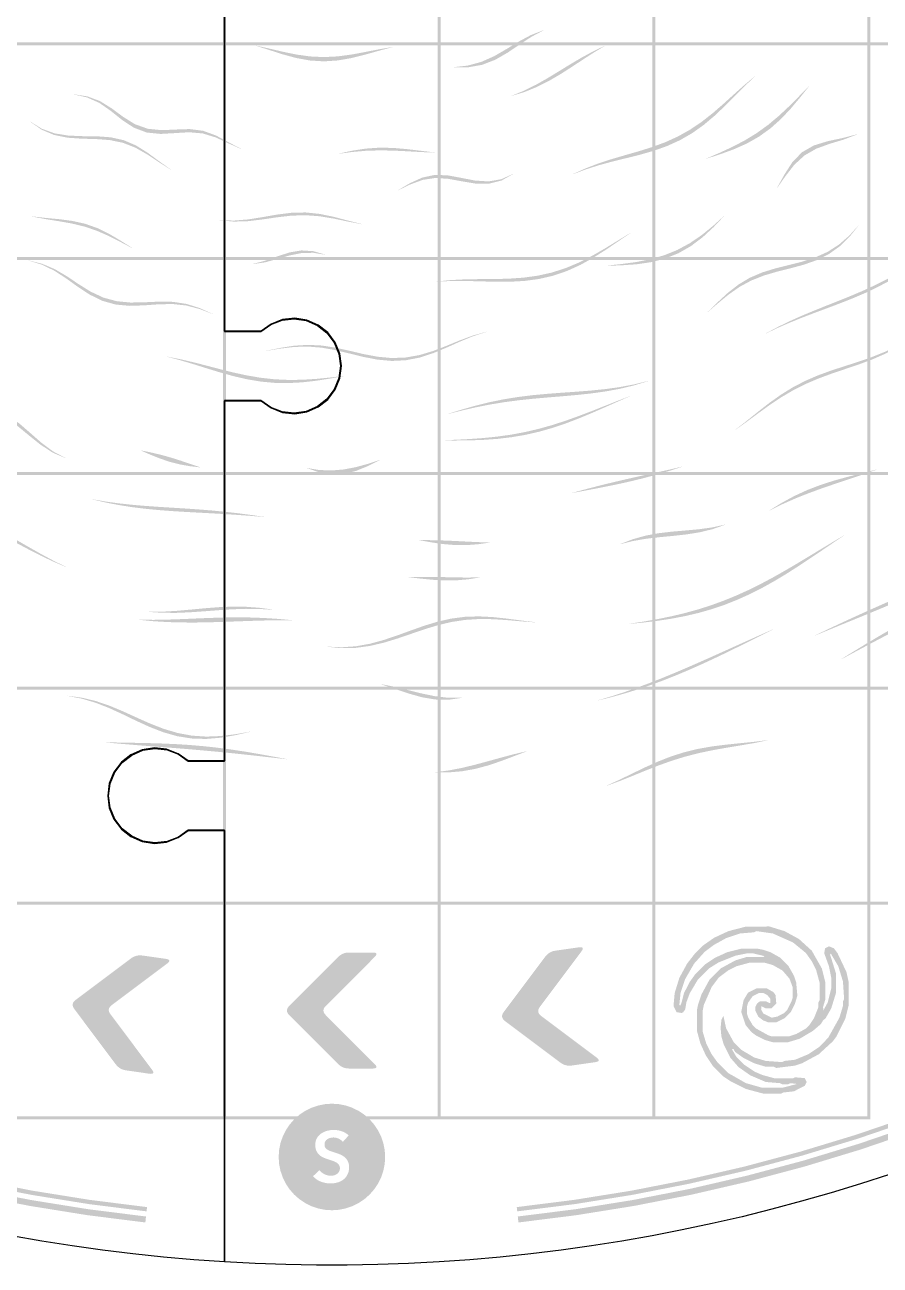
# Model space of a CAD drawing. Header units: millimetres. Extents: x 0 to 382, y 0 to 382.
# Drawn here: x 157.7 to 250.8, y 0 to 134.8 of the extents above; entities that cross this region are included whole.
import ezdxf

# ---------------------------------------------------------------- set-up
doc = ezdxf.new("R2010")
doc.units = ezdxf.units.MM
doc.layers.add('CUT', color=1, linetype='Continuous')
doc.layers.add('RASTER', color=7, linetype='Continuous')

msp = doc.modelspace()

# ---------------------------------------------------------------- hatches: boundary and pattern name
at = {"layer": 'RASTER'}
for points in [[(170.85, 4.649), (164.549, 5.443), (158.28, 6.449), (152.048, 7.667), (145.861, 9.095), (139.725, 10.732), (133.649, 12.575), (127.638, 14.623), (121.7, 16.873), (115.842, 19.323), (110.07, 21.97), (104.391, 24.811), (98.811, 27.842), (93.337, 31.06), (87.976, 34.462), (82.732, 38.043), (77.613, 41.8), (72.623, 45.728), (67.77, 49.822), (63.058, 54.079), (58.492, 58.492), (54.079, 63.058), (49.822, 67.77), (45.728, 72.623), (41.8, 77.613), (38.043, 82.732), (34.462, 87.976), (31.06, 93.337), (27.842, 98.811), (24.811, 104.391), (21.97, 110.07), (19.323, 115.842), (16.873, 121.7), (14.623, 127.638), (12.575, 133.649), (10.732, 139.725), (9.095, 145.861), (7.667, 152.048), (6.449, 158.28), (5.443, 164.55), (4.649, 170.85), (5.299, 170.92), (6.09, 164.642), (7.093, 158.394), (8.306, 152.184), (9.729, 146.018), (11.36, 139.904), (13.197, 133.849), (15.238, 127.86), (17.481, 121.942), (19.922, 116.105), (22.56, 110.353), (25.39, 104.693), (28.411, 99.133), (31.618, 93.678), (35.008, 88.335), (38.577, 83.11), (42.32, 78.008), (46.235, 73.036), (50.315, 68.2), (54.556, 63.504), (58.954, 58.954), (63.504, 54.556), (68.2, 50.315), (73.036, 46.235), (78.008, 42.321), (83.11, 38.577), (88.335, 35.008), (93.678, 31.618), (99.133, 28.411), (104.693, 25.39), (110.353, 22.56), (116.104, 19.922), (121.942, 17.481), (127.859, 15.238), (133.849, 13.197), (139.904, 11.36), (146.018, 9.73), (152.184, 8.306), (158.394, 7.093), (164.642, 6.09), (170.92, 5.299)], [(170.981, 5.857), (164.722, 6.645), (158.492, 7.645), (152.301, 8.855), (146.154, 10.273), (140.058, 11.899), (134.021, 13.731), (128.049, 15.766), (122.15, 18.001), (116.329, 20.435), (110.595, 23.065), (104.952, 25.887), (99.409, 28.899), (93.97, 32.096), (88.643, 35.476), (83.434, 39.034), (78.347, 42.767), (73.39, 46.669), (68.568, 50.737), (63.887, 54.966), (59.351, 59.351), (54.966, 63.887), (50.737, 68.568), (46.669, 73.39), (42.767, 78.347), (39.034, 83.434), (35.476, 88.643), (32.096, 93.971), (28.899, 99.409), (25.887, 104.953), (23.065, 110.595), (20.435, 116.33), (18.001, 122.15), (15.766, 128.049), (13.731, 134.021), (11.899, 140.058), (10.273, 146.154), (8.854, 152.301), (7.644, 158.493), (6.645, 164.722), (5.856, 170.981), (6.321, 171.031), (7.107, 164.788), (8.104, 158.574), (9.311, 152.398), (10.726, 146.266), (12.348, 140.186), (14.175, 134.164), (16.205, 128.207), (18.435, 122.323), (20.863, 116.517), (23.486, 110.797), (26.301, 105.169), (29.305, 99.639), (32.495, 94.214), (35.866, 88.9), (39.415, 83.704), (43.138, 78.63), (47.031, 73.685), (51.089, 68.875), (55.307, 64.205), (59.681, 59.681), (64.205, 55.307), (68.875, 51.089), (73.685, 47.031), (78.63, 43.138), (83.703, 39.415), (88.9, 35.866), (94.214, 32.495), (99.639, 29.305), (105.168, 26.301), (110.797, 23.486), (116.517, 20.863), (122.323, 18.435), (128.207, 16.205), (134.164, 14.175), (140.186, 12.349), (146.266, 10.727), (152.398, 9.311), (158.574, 8.104), (164.788, 7.107), (171.031, 6.321)], [(376.415, 170.981), (375.627, 164.722), (374.627, 158.493), (373.417, 152.301), (371.999, 146.154), (370.373, 140.058), (368.541, 134.021), (366.506, 128.049), (364.271, 122.15), (361.837, 116.33), (359.207, 110.595), (356.385, 104.953), (353.373, 99.409), (350.176, 93.971), (346.796, 88.643), (343.238, 83.434), (339.505, 78.347), (335.603, 73.39), (331.535, 68.568), (327.306, 63.887), (322.921, 59.351), (318.385, 54.966), (313.704, 50.737), (308.882, 46.669), (303.925, 42.767), (298.838, 39.034), (293.629, 35.476), (288.301, 32.096), (282.863, 28.899), (277.319, 25.887), (271.677, 23.065), (265.942, 20.435), (260.122, 18.001), (254.223, 15.766), (248.251, 13.731), (242.214, 11.899), (236.118, 10.273), (229.971, 8.855), (223.779, 7.645), (217.55, 6.645), (211.291, 5.857), (211.241, 6.321), (217.484, 7.107), (223.698, 8.104), (229.874, 9.311), (236.006, 10.727), (242.086, 12.349), (248.108, 14.175), (254.065, 16.205), (259.949, 18.435), (265.755, 20.863), (271.475, 23.486), (277.103, 26.301), (282.633, 29.305), (288.058, 32.495), (293.372, 35.866), (298.568, 39.415), (303.642, 43.138), (308.587, 47.031), (313.397, 51.089), (318.067, 55.307), (322.591, 59.681), (326.965, 64.205), (331.183, 68.875), (335.241, 73.685), (339.134, 78.63), (342.857, 83.704), (346.406, 88.9), (349.777, 94.214), (352.967, 99.639), (355.971, 105.169), (358.786, 110.797), (361.409, 116.517), (363.837, 122.323), (366.067, 128.207), (368.097, 134.164), (369.923, 140.186), (371.545, 146.266), (372.961, 152.398), (374.168, 158.574), (375.165, 164.788), (375.951, 171.031)], [(377.623, 170.85), (376.829, 164.55), (375.823, 158.28), (374.605, 152.048), (373.177, 145.861), (371.54, 139.725), (369.697, 133.649), (367.649, 127.638), (365.399, 121.7), (362.949, 115.842), (360.302, 110.07), (357.461, 104.391), (354.43, 98.811), (351.212, 93.337), (347.81, 87.976), (344.229, 82.732), (340.472, 77.613), (336.544, 72.623), (332.45, 67.77), (328.193, 63.058), (323.78, 58.492), (319.214, 54.079), (314.502, 49.822), (309.649, 45.728), (304.659, 41.8), (299.54, 38.043), (294.296, 34.462), (288.935, 31.06), (283.461, 27.842), (277.881, 24.811), (272.202, 21.97), (266.43, 19.323), (260.572, 16.873), (254.634, 14.623), (248.623, 12.575), (242.547, 10.732), (236.411, 9.095), (230.224, 7.667), (223.992, 6.449), (217.722, 5.443), (211.422, 4.649), (211.352, 5.299), (217.63, 6.09), (223.878, 7.093), (230.088, 8.306), (236.254, 9.73), (242.368, 11.36), (248.423, 13.197), (254.412, 15.238), (260.33, 17.481), (266.167, 19.922), (271.919, 22.56), (277.579, 25.39), (283.139, 28.411), (288.594, 31.618), (293.937, 35.008), (299.162, 38.577), (304.264, 42.321), (309.236, 46.235), (314.072, 50.315), (318.768, 54.556), (323.318, 58.954), (327.716, 63.504), (331.957, 68.2), (336.037, 73.036), (339.951, 78.008), (343.695, 83.11), (347.264, 88.335), (350.654, 93.678), (353.861, 99.133), (356.882, 104.693), (359.712, 110.353), (362.35, 116.105), (364.791, 121.942), (367.034, 127.86), (369.075, 133.849), (370.912, 139.904), (372.542, 146.018), (373.966, 152.184), (375.179, 158.394), (376.182, 164.642), (376.973, 170.92)], [(179.298, 155.948), (179.624, 155.948), (179.624, 132.924), (179.298, 132.924)], [(202.648, 155.948), (202.974, 155.948), (202.974, 132.924), (202.648, 132.924)], [(225.998, 155.948), (226.324, 155.948), (226.324, 132.924), (225.998, 132.924)], [(249.348, 155.948), (249.674, 155.948), (249.674, 132.924), (249.348, 132.924)], [(214.182, 134.229), (212.849, 133.526), (211.555, 132.68), (210.255, 131.798), (208.901, 131.02), (207.469, 130.467), (205.959, 130.201), (204.396, 130.196), (204.392, 130.214), (205.913, 130.388), (207.383, 130.787), (208.786, 131.411), (210.13, 132.187), (211.446, 132.992), (212.781, 133.705), (214.175, 134.246)], [(155.948, 132.924), (179.624, 132.924), (179.624, 132.598), (155.948, 132.598)], [(179.298, 132.924), (202.974, 132.924), (202.974, 132.598), (179.298, 132.598)], [(179.298, 132.598), (179.624, 132.598), (179.624, 109.574), (179.298, 109.574)], [(197.692, 132.38), (196.235, 131.995), (194.767, 131.581), (193.281, 131.207), (191.778, 130.944), (190.265, 130.846), (188.753, 130.939), (187.255, 131.209), (185.777, 131.611), (184.32, 132.08), (182.878, 132.541), (182.881, 132.559), (184.338, 132.235), (185.802, 131.89), (187.279, 131.586), (188.771, 131.38), (190.272, 131.31), (191.773, 131.386), (193.267, 131.585), (194.75, 131.861), (196.221, 132.151), (197.69, 132.399)], [(202.648, 132.924), (226.324, 132.924), (226.324, 132.598), (202.648, 132.598)], [(202.648, 132.598), (202.974, 132.598), (202.974, 109.574), (202.648, 109.574)], [(220.808, 132.52), (219.592, 131.787), (218.39, 131.01), (217.185, 130.215), (215.962, 129.435), (214.709, 128.705), (213.415, 128.057), (212.078, 127.515), (210.7, 127.094), (210.695, 127.112), (212.031, 127.657), (213.328, 128.302), (214.59, 129.018), (215.828, 129.77), (217.053, 130.523), (218.282, 131.248), (219.527, 131.922), (220.8, 132.536)], [(225.998, 132.924), (249.674, 132.924), (249.674, 132.598), (225.998, 132.598)], [(225.998, 132.598), (226.324, 132.598), (226.324, 109.574), (225.998, 109.574)], [(249.348, 132.924), (273.024, 132.924), (273.024, 132.598), (249.348, 132.598)], [(249.348, 132.598), (249.674, 132.598), (249.674, 109.574), (249.348, 109.574)], [(237.16, 129.228), (236.056, 128.184), (234.972, 127.098), (233.881, 126.002), (232.756, 124.936), (231.575, 123.94), (230.323, 123.048), (228.996, 122.282), (227.598, 121.647), (226.146, 121.13), (224.658, 120.704), (223.158, 120.329), (221.665, 119.963), (220.196, 119.566), (218.758, 119.109), (217.349, 118.579), (217.343, 118.597), (218.718, 119.213), (220.121, 119.751), (221.555, 120.22), (223.014, 120.647), (224.484, 121.069), (225.948, 121.526), (227.384, 122.056), (228.774, 122.687), (230.103, 123.431), (231.367, 124.286), (232.57, 125.232), (233.727, 126.236), (234.859, 127.263), (235.992, 128.275), (237.148, 129.243)], [(243.026, 128.137), (242.053, 126.924), (241.05, 125.727), (239.985, 124.594), (238.835, 123.565), (237.587, 122.667), (236.246, 121.909), (234.829, 121.28), (233.362, 120.749), (231.877, 120.272), (231.867, 120.288), (233.274, 120.896), (234.667, 121.539), (236.025, 122.248), (237.33, 123.046), (238.57, 123.939), (239.746, 124.921), (240.865, 125.97), (241.946, 127.058), (243.014, 128.152)], [(181.28, 121.312), (179.875, 121.94), (178.491, 122.583), (177.079, 123.014), (175.603, 123.14), (174.064, 123.048), (172.505, 122.959), (170.996, 123.112), (169.594, 123.637), (168.306, 124.487), (167.083, 125.468), (165.839, 126.335), (164.498, 126.93), (163.039, 127.254), (163.046, 127.271), (164.542, 127.037), (165.915, 126.529), (167.183, 125.739), (168.421, 124.823), (169.715, 124.018), (171.117, 123.518), (172.617, 123.367), (174.161, 123.436), (175.682, 123.486), (177.137, 123.298), (178.529, 122.788), (179.894, 122.055), (181.282, 121.33)], [(173.639, 119.057), (172.334, 119.883), (171.056, 120.732), (169.762, 121.468), (168.414, 121.996), (166.986, 122.29), (165.483, 122.401), (163.933, 122.441), (162.388, 122.548), (160.909, 122.852), (159.544, 123.431), (158.317, 124.296), (158.325, 124.313), (159.588, 123.526), (160.982, 123.019), (162.484, 122.777), (164.041, 122.714), (165.594, 122.7), (167.092, 122.59), (168.505, 122.275), (169.835, 121.704), (171.106, 120.907), (172.361, 119.983), (173.643, 119.076)], [(248.297, 122.919), (246.817, 122.352), (245.278, 121.888), (243.815, 121.356), (242.523, 120.616), (241.425, 119.61), (240.468, 118.383), (239.547, 117.073), (239.536, 117.088), (240.352, 118.554), (241.219, 119.902), (242.263, 120.973), (243.549, 121.708), (245.058, 122.17), (246.687, 122.513), (248.285, 122.933)], [(202.31, 120.933), (200.793, 120.99), (199.285, 121.075), (197.789, 121.147), (196.306, 121.172), (194.831, 121.125), (193.361, 120.999), (191.888, 120.801), (191.888, 120.819), (193.357, 121.14), (194.819, 121.364), (196.284, 121.465), (197.761, 121.439), (199.258, 121.313), (200.774, 121.13), (202.307, 120.951)], [(210.851, 118.601), (209.574, 117.89), (208.198, 117.545), (206.743, 117.563), (205.257, 117.81), (203.787, 118.08), (202.365, 118.169), (200.994, 117.96), (199.655, 117.466), (198.318, 116.824), (198.316, 116.843), (199.638, 117.611), (200.96, 118.214), (202.313, 118.504), (203.722, 118.457), (205.185, 118.186), (206.673, 117.895), (208.14, 117.795), (209.539, 118.03), (210.846, 118.619)], [(169.446, 110.531), (168.152, 111.214), (166.861, 111.872), (165.552, 112.443), (164.206, 112.896), (162.817, 113.23), (161.39, 113.48), (159.944, 113.708), (158.506, 113.984), (158.513, 114.001), (159.993, 113.83), (161.471, 113.693), (162.916, 113.503), (164.308, 113.192), (165.642, 112.72), (166.928, 112.089), (168.188, 111.341), (169.45, 110.549)], [(194.411, 113.141), (192.856, 113.439), (191.313, 113.761), (189.782, 114.012), (188.255, 114.124), (186.721, 114.076), (185.171, 113.898), (183.604, 113.666), (182.027, 113.477), (180.455, 113.429), (178.905, 113.59), (178.908, 113.609), (180.47, 113.538), (182.05, 113.669), (183.629, 113.923), (185.194, 114.198), (186.739, 114.391), (188.266, 114.424), (189.787, 114.27), (191.313, 113.954), (192.853, 113.549), (194.411, 113.159)], [(233.772, 114.018), (232.651, 112.838), (231.467, 111.741), (230.2, 110.782), (228.838, 110.001), (227.384, 109.415), (225.851, 109.021), (224.26, 108.792), (222.639, 108.68), (221.015, 108.625), (221.009, 108.643), (222.589, 108.813), (224.167, 109.024), (225.722, 109.326), (227.232, 109.756), (228.68, 110.339), (230.055, 111.08), (231.354, 111.964), (232.584, 112.963), (233.763, 114.034)], [(223.591, 112.176), (222.265, 111.275), (220.928, 110.369), (219.562, 109.504), (218.154, 108.722), (216.696, 108.061), (215.19, 107.547), (213.638, 107.188), (212.052, 106.978), (210.444, 106.892), (208.827, 106.893), (207.216, 106.938), (205.617, 106.979), (204.037, 106.975), (202.476, 106.895), (202.473, 106.913), (204.022, 107.073), (205.587, 107.151), (207.17, 107.177), (208.766, 107.187), (210.367, 107.226), (211.963, 107.337), (213.54, 107.554), (215.087, 107.902), (216.596, 108.389), (218.06, 109.007), (219.482, 109.733), (220.867, 110.534), (222.23, 111.367), (223.584, 112.193)], [(248.39, 112.975), (247.442, 111.794), (246.38, 110.757), (245.186, 109.905), (243.867, 109.243), (242.453, 108.745), (240.987, 108.35), (239.52, 107.982), (238.096, 107.563), (236.747, 107.029), (235.481, 106.345), (234.289, 105.513), (233.143, 104.572), (232.006, 103.589), (231.998, 103.606), (233.095, 104.673), (234.199, 105.691), (235.353, 106.59), (236.585, 107.326), (237.909, 107.896), (239.317, 108.332), (240.778, 108.696), (242.251, 109.069), (243.684, 109.528), (245.033, 110.135), (246.267, 110.921), (247.377, 111.885), (248.379, 112.99)], [(257.301, 111.395), (256.283, 110.361), (255.207, 109.394), (254.073, 108.498), (252.883, 107.677), (251.642, 106.928), (250.357, 106.249), (249.038, 105.629), (247.694, 105.058), (246.335, 104.524), (244.973, 104.012), (243.615, 103.506), (242.27, 102.992), (240.944, 102.458), (239.642, 101.892), (238.364, 101.286), (238.355, 101.303), (239.602, 101.965), (240.873, 102.585), (242.169, 103.167), (243.486, 103.72), (244.821, 104.257), (246.166, 104.79), (247.514, 105.333), (248.854, 105.901), (250.177, 106.507), (251.474, 107.163), (252.734, 107.878), (253.95, 108.659), (255.117, 109.508), (256.23, 110.426), (257.289, 111.409)], [(155.948, 109.574), (179.624, 109.574), (179.624, 109.248), (155.948, 109.248)], [(178.168, 103.382), (176.744, 103.932), (175.299, 104.312), (173.815, 104.471), (172.284, 104.441), (170.722, 104.328), (169.159, 104.275), (167.633, 104.412), (166.174, 104.819), (164.798, 105.493), (163.491, 106.354), (162.217, 107.27), (160.93, 108.104), (159.585, 108.754), (158.16, 109.192), (158.167, 109.21), (159.621, 108.846), (160.99, 108.267), (162.296, 107.499), (163.583, 106.638), (164.898, 105.819), (166.277, 105.173), (167.731, 104.777), (169.249, 104.632), (170.801, 104.661), (172.348, 104.733), (173.862, 104.708), (175.331, 104.483), (176.76, 104.03), (178.17, 103.4)], [(179.298, 109.574), (202.974, 109.574), (202.974, 109.248), (179.298, 109.248)], [(179.298, 109.248), (179.624, 109.248), (179.624, 86.224), (179.298, 86.224)], [(190.379, 109.835), (189.097, 110.042), (187.81, 110.004), (186.507, 109.743), (185.185, 109.36), (183.85, 108.999), (182.517, 108.806), (182.519, 108.825), (183.866, 109.175), (185.206, 109.652), (186.526, 110.078), (187.822, 110.297), (189.101, 110.219), (190.379, 109.854)], [(202.648, 109.574), (226.324, 109.574), (226.324, 109.248), (202.648, 109.248)], [(202.648, 109.248), (202.974, 109.248), (202.974, 86.224), (202.648, 86.224)], [(225.998, 109.574), (249.674, 109.574), (249.674, 109.248), (225.998, 109.248)], [(225.998, 109.248), (226.324, 109.248), (226.324, 86.224), (225.998, 86.224)], [(249.348, 109.574), (273.024, 109.574), (273.024, 109.248), (249.348, 109.248)], [(249.348, 109.248), (249.674, 109.248), (249.674, 86.224), (249.348, 86.224)], [(207.937, 101.44), (206.494, 100.976), (205.063, 100.387), (203.627, 99.745), (202.172, 99.138), (200.691, 98.654), (199.182, 98.36), (197.652, 98.287), (196.112, 98.425), (194.573, 98.721), (193.044, 99.096), (191.529, 99.459), (190.025, 99.728), (188.525, 99.849), (187.02, 99.806), (185.502, 99.625), (183.97, 99.37), (183.972, 99.389), (185.507, 99.702), (187.026, 99.94), (188.53, 100.035), (190.028, 99.961), (191.528, 99.729), (193.038, 99.394), (194.561, 99.035), (196.095, 98.745), (197.63, 98.601), (199.156, 98.657), (200.663, 98.922), (202.145, 99.368), (203.602, 99.929), (205.042, 100.52), (206.481, 101.052), (207.933, 101.459)], [(255.154, 101.62), (253.967, 100.653), (252.694, 99.807), (251.342, 99.081), (249.928, 98.461), (248.474, 97.919), (247.003, 97.421), (245.541, 96.926), (244.106, 96.399), (242.713, 95.809), (241.367, 95.137), (240.067, 94.376), (238.802, 93.537), (237.558, 92.642), (236.316, 91.724), (235.056, 90.823), (235.049, 90.84), (236.28, 91.802), (237.494, 92.777), (238.711, 93.724), (239.95, 94.607), (241.229, 95.4), (242.558, 96.095), (243.94, 96.695), (245.371, 97.22), (246.837, 97.7), (248.318, 98.173), (249.79, 98.679), (251.229, 99.256), (252.61, 99.931), (253.918, 100.723), (255.144, 101.636)], [(192.392, 96.632), (190.902, 96.365), (189.403, 96.13), (187.898, 95.959), (186.391, 95.878), (184.886, 95.904), (183.387, 96.044), (181.9, 96.293), (180.427, 96.633), (178.968, 97.04), (177.521, 97.484), (176.082, 97.934), (174.646, 98.361), (173.207, 98.744), (173.211, 98.762), (174.666, 98.472), (176.114, 98.133), (177.561, 97.762), (179.012, 97.381), (180.471, 97.018), (181.94, 96.701), (183.421, 96.453), (184.911, 96.291), (186.408, 96.221), (187.908, 96.239), (189.407, 96.332), (190.902, 96.478), (192.392, 96.651)], [(225.529, 96.097), (224.014, 95.633), (222.471, 95.262), (220.906, 94.973), (219.327, 94.753), (217.741, 94.583), (216.157, 94.443), (214.578, 94.314), (213.009, 94.175), (211.452, 94.01), (209.908, 93.807), (208.375, 93.557), (206.85, 93.258), (205.331, 92.914), (203.812, 92.533), (203.809, 92.552), (205.316, 93.017), (206.821, 93.441), (208.33, 93.812), (209.847, 94.121), (211.377, 94.368), (212.922, 94.56), (214.483, 94.706), (216.058, 94.825), (217.644, 94.935), (219.237, 95.06), (220.829, 95.22), (222.413, 95.438), (223.98, 95.732), (225.523, 96.115)], [(223.558, 94.452), (222.174, 93.847), (220.788, 93.232), (219.394, 92.623), (217.988, 92.038), (216.566, 91.494), (215.124, 91.008), (213.663, 90.592), (212.182, 90.254), (210.685, 89.998), (209.175, 89.819), (207.657, 89.709), (206.134, 89.654), (204.612, 89.638), (203.092, 89.641), (203.09, 89.66), (204.601, 89.721), (206.113, 89.798), (207.624, 89.907), (209.132, 90.063), (210.631, 90.275), (212.12, 90.552), (213.595, 90.896), (215.053, 91.303), (216.496, 91.767), (217.924, 92.277), (219.339, 92.816), (220.745, 93.371), (222.148, 93.927), (223.552, 94.469)], [(162.164, 87.72), (160.779, 88.318), (159.476, 89.165), (158.234, 90.157), (157.011, 91.161), (155.764, 92.049), (154.452, 92.729), (153.05, 93.165), (151.558, 93.385), (149.999, 93.473), (150.007, 93.49), (151.609, 93.511), (153.137, 93.389), (154.563, 93.026), (155.885, 92.386), (157.127, 91.5), (158.332, 90.458), (159.548, 89.394), (160.817, 88.449), (162.169, 87.738)], [(176.798, 86.72), (175.693, 86.847), (174.598, 87.041), (173.518, 87.317), (172.454, 87.673), (171.406, 88.093), (170.369, 88.545), (170.372, 88.563), (171.453, 88.34), (172.529, 88.087), (173.599, 87.793), (174.664, 87.456), (175.73, 87.095), (176.8, 86.738)], [(196.331, 87.508), (195.039, 86.849), (193.728, 86.323), (192.403, 86.012), (191.069, 85.966), (189.739, 86.187), (188.419, 86.632), (188.42, 86.65), (189.742, 86.434), (191.07, 86.38), (192.397, 86.488), (193.718, 86.737), (195.03, 87.096), (196.33, 87.526)], [(229.211, 86.776), (227.748, 86.311), (226.274, 85.88), (224.791, 85.486), (223.299, 85.127), (221.801, 84.8), (220.298, 84.5), (218.794, 84.216), (217.291, 83.94), (217.286, 83.958), (218.759, 84.351), (220.234, 84.733), (221.715, 85.098), (223.202, 85.446), (224.697, 85.781), (226.198, 86.11), (227.702, 86.443), (229.204, 86.794)], [(250.39, 86.473), (248.899, 85.948), (247.405, 85.446), (245.915, 84.95), (244.437, 84.444), (242.978, 83.912), (241.541, 83.341), (240.13, 82.718), (238.744, 82.038), (238.737, 82.056), (240.062, 82.869), (241.418, 83.603), (242.815, 84.248), (244.257, 84.804), (245.744, 85.281), (247.269, 85.702), (248.82, 86.093), (250.38, 86.489)], [(155.948, 86.224), (179.624, 86.224), (179.624, 85.898), (155.948, 85.898)], [(179.298, 86.224), (202.974, 86.224), (202.974, 85.898), (179.298, 85.898)], [(179.298, 85.898), (179.624, 85.898), (179.624, 62.874), (179.298, 62.874)], [(202.648, 86.224), (226.324, 86.224), (226.324, 85.898), (202.648, 85.898)], [(202.648, 85.898), (202.974, 85.898), (202.974, 62.874), (202.648, 62.874)], [(225.998, 86.224), (249.674, 86.224), (249.674, 85.898), (225.998, 85.898)], [(225.998, 85.898), (226.324, 85.898), (226.324, 62.874), (225.998, 62.874)], [(249.348, 86.224), (273.024, 86.224), (273.024, 85.898), (249.348, 85.898)], [(249.348, 85.898), (249.674, 85.898), (249.674, 62.874), (249.348, 62.874)], [(162.203, 75.894), (160.815, 76.487), (159.449, 77.138), (158.102, 77.829), (156.767, 78.537), (155.44, 79.244), (154.112, 79.93), (152.778, 80.579), (151.431, 81.179), (150.066, 81.723), (148.68, 82.21), (147.27, 82.644), (145.839, 83.032), (145.846, 83.05), (147.308, 82.736), (148.743, 82.373), (150.151, 81.948), (151.53, 81.451), (152.883, 80.882), (154.217, 80.245), (155.537, 79.55), (156.852, 78.815), (158.169, 78.059), (159.496, 77.307), (160.841, 76.583), (162.207, 75.912)], [(183.749, 81.326), (182.32, 81.446), (180.889, 81.551), (179.457, 81.643), (178.021, 81.725), (176.583, 81.801), (175.142, 81.88), (173.699, 81.97), (172.256, 82.081), (170.815, 82.221), (169.378, 82.4), (167.949, 82.625), (166.528, 82.9), (165.12, 83.229), (165.124, 83.248), (166.551, 83.001), (167.987, 82.804), (169.428, 82.649), (170.872, 82.527), (172.316, 82.426), (173.757, 82.337), (175.195, 82.247), (176.629, 82.148), (178.058, 82.033), (179.484, 81.896), (180.907, 81.734), (182.328, 81.549), (183.75, 81.344)], [(233.897, 80.479), (232.538, 80.003), (231.132, 79.662), (229.692, 79.431), (228.235, 79.271), (226.779, 79.132), (225.34, 78.964), (223.928, 78.726), (222.547, 78.388), (222.542, 78.406), (223.873, 78.914), (225.239, 79.296), (226.644, 79.558), (228.083, 79.729), (229.546, 79.854), (231.015, 79.988), (232.47, 80.187), (233.89, 80.496)], [(208.278, 78.544), (207.024, 78.362), (205.758, 78.268), (204.482, 78.277), (203.199, 78.385), (201.914, 78.573), (200.631, 78.806), (200.63, 78.825), (201.891, 78.805), (203.157, 78.774), (204.43, 78.723), (205.708, 78.656), (206.991, 78.593), (208.275, 78.563)], [(246.86, 79.326), (245.615, 78.496), (244.37, 77.653), (243.12, 76.809), (241.859, 75.974), (240.583, 75.16), (239.287, 74.379), (237.967, 73.642), (236.621, 72.96), (235.249, 72.339), (233.85, 71.785), (232.425, 71.303), (230.977, 70.891), (229.509, 70.547), (228.025, 70.265), (226.529, 70.039), (225.025, 69.856), (223.518, 69.707), (223.513, 69.725), (224.998, 69.954), (226.478, 70.213), (227.95, 70.51), (229.411, 70.854), (230.858, 71.249), (232.288, 71.701), (233.698, 72.211), (235.086, 72.776), (236.454, 73.395), (237.8, 74.062), (239.126, 74.769), (240.435, 75.508), (241.729, 76.268), (243.014, 77.042), (244.293, 77.817), (245.571, 78.587), (246.852, 79.343)], [(263.539, 77.87), (262.212, 77.018), (260.862, 76.203), (259.489, 75.427), (258.097, 74.687), (256.686, 73.981), (255.262, 73.305), (253.825, 72.656), (252.38, 72.028), (250.93, 71.416), (249.477, 70.816), (248.023, 70.221), (246.571, 69.629), (245.121, 69.034), (243.674, 68.435), (243.667, 68.453), (245.08, 69.127), (246.496, 69.792), (247.917, 70.447), (249.342, 71.093), (250.772, 71.731), (252.207, 72.365), (253.643, 72.999), (255.08, 73.638), (256.515, 74.288), (257.943, 74.954), (259.362, 75.642), (260.769, 76.357), (262.159, 77.103), (263.529, 77.885)], [(207.248, 74.755), (205.974, 74.554), (204.69, 74.444), (203.396, 74.429), (202.097, 74.499), (200.797, 74.628), (199.501, 74.78), (199.499, 74.798), (200.781, 74.817), (202.067, 74.813), (203.358, 74.788), (204.653, 74.757), (205.951, 74.742), (207.245, 74.773)], [(264.902, 75.281), (263.578, 74.612), (262.254, 73.949), (260.931, 73.288), (259.61, 72.629), (258.292, 71.97), (256.976, 71.309), (255.663, 70.646), (254.353, 69.978), (253.046, 69.306), (251.741, 68.628), (250.438, 67.945), (249.137, 67.256), (247.836, 66.562), (246.535, 65.863), (246.528, 65.88), (247.791, 66.661), (249.055, 67.432), (250.321, 68.188), (251.593, 68.928), (252.873, 69.646), (254.163, 70.343), (255.464, 71.017), (256.778, 71.67), (258.105, 72.303), (259.443, 72.918), (260.794, 73.521), (262.153, 74.114), (263.52, 74.704), (264.892, 75.296)], [(184.734, 71.239), (183.259, 71.33), (181.779, 71.344), (180.29, 71.293), (178.792, 71.195), (177.285, 71.079), (175.772, 70.972), (174.258, 70.907), (172.748, 70.911), (171.247, 71.006), (171.25, 71.024), (172.767, 71.036), (174.289, 71.127), (175.809, 71.262), (177.323, 71.406), (178.825, 71.523), (180.316, 71.584), (181.796, 71.565), (183.268, 71.456), (184.735, 71.258)], [(186.781, 70.094), (185.289, 70.099), (183.795, 70.076), (182.295, 70.033), (180.792, 69.979), (179.283, 69.924), (177.771, 69.879), (176.256, 69.854), (174.74, 69.861), (173.225, 69.907), (171.713, 69.999), (170.207, 70.144), (170.21, 70.163), (171.737, 70.146), (173.265, 70.173), (174.79, 70.226), (176.31, 70.291), (177.823, 70.353), (179.33, 70.399), (180.829, 70.417), (182.322, 70.401), (183.811, 70.345), (185.296, 70.248), (186.781, 70.113)], [(213.267, 69.871), (211.713, 69.985), (210.166, 70.119), (208.632, 70.218), (207.117, 70.236), (205.621, 70.139), (204.141, 69.915), (202.671, 69.567), (201.204, 69.121), (199.733, 68.618), (198.252, 68.112), (196.759, 67.658), (195.253, 67.308), (193.736, 67.103), (192.214, 67.07), (190.692, 67.212), (190.692, 67.231), (192.213, 67.165), (193.733, 67.272), (195.245, 67.542), (196.746, 67.949), (198.233, 68.448), (199.707, 68.986), (201.172, 69.504), (202.635, 69.949), (204.102, 70.281), (205.581, 70.474), (207.079, 70.525), (208.598, 70.45), (210.139, 70.285), (211.697, 70.079), (213.264, 69.889)], [(239.129, 69.109), (237.821, 68.458), (236.51, 67.804), (235.195, 67.152), (233.874, 66.506), (232.544, 65.872), (231.205, 65.254), (229.856, 64.658), (228.494, 64.087), (227.121, 63.546), (225.735, 63.038), (224.337, 62.566), (222.927, 62.133), (221.506, 61.74), (220.074, 61.387), (220.07, 61.406), (221.486, 61.821), (222.892, 62.274), (224.287, 62.761), (225.671, 63.276), (227.044, 63.817), (228.409, 64.378), (229.764, 64.955), (231.113, 65.544), (232.456, 66.14), (233.793, 66.74), (235.128, 67.341), (236.46, 67.94), (237.791, 68.536), (239.122, 69.126)], [(155.948, 62.874), (179.624, 62.874), (179.624, 62.548), (155.948, 62.548)], [(179.298, 62.874), (202.974, 62.874), (202.974, 62.548), (179.298, 62.548)], [(179.298, 62.548), (179.624, 62.548), (179.624, 39.524), (179.298, 39.524)], [(205.238, 61.664), (203.808, 61.46), (202.356, 61.492), (200.89, 61.742), (199.423, 62.157), (197.962, 62.655), (196.514, 63.136), (196.513, 63.154), (197.95, 62.87), (199.399, 62.517), (200.859, 62.154), (202.325, 61.851), (203.787, 61.675), (205.236, 61.682)], [(202.648, 62.874), (226.324, 62.874), (226.324, 62.548), (202.648, 62.548)], [(202.648, 62.548), (202.974, 62.548), (202.974, 39.524), (202.648, 39.524)], [(225.998, 62.874), (249.674, 62.874), (249.674, 62.548), (225.998, 62.548)], [(225.998, 62.548), (226.324, 62.548), (226.324, 39.524), (225.998, 39.524)], [(249.348, 62.874), (273.024, 62.874), (273.024, 62.548), (249.348, 62.548)], [(249.348, 62.548), (249.674, 62.548), (249.674, 39.524), (249.348, 39.524)], [(182.239, 57.976), (180.646, 57.613), (179.048, 57.336), (177.456, 57.202), (175.877, 57.252), (174.32, 57.499), (172.79, 57.934), (171.288, 58.518), (169.81, 59.196), (168.346, 59.903), (166.887, 60.571), (165.417, 61.144), (163.926, 61.584), (162.406, 61.875), (162.41, 61.893), (163.948, 61.686), (165.453, 61.325), (166.933, 60.821), (168.4, 60.209), (169.866, 59.542), (171.343, 58.885), (172.841, 58.301), (174.364, 57.848), (175.912, 57.561), (177.482, 57.455), (179.065, 57.519), (180.654, 57.717), (182.241, 57.995)], [(186.205, 54.998), (184.694, 55.17), (183.185, 55.34), (181.678, 55.506), (180.171, 55.664), (178.664, 55.812), (177.157, 55.951), (175.648, 56.081), (174.137, 56.204), (172.624, 56.321), (171.109, 56.438), (169.591, 56.557), (168.073, 56.683), (166.553, 56.822), (166.557, 56.841), (168.094, 56.808), (169.627, 56.782), (171.155, 56.751), (172.677, 56.706), (174.192, 56.639), (175.701, 56.543), (177.205, 56.413), (178.705, 56.249), (180.203, 56.051), (181.7, 55.822), (183.199, 55.568), (184.7, 55.296), (186.206, 55.016)], [(238.533, 57.056), (237.032, 56.751), (235.521, 56.49), (234.011, 56.241), (232.512, 55.973), (231.03, 55.661), (229.568, 55.286), (228.126, 54.842), (226.699, 54.335), (225.281, 53.779), (223.865, 53.201), (222.441, 52.632), (221.003, 52.104), (220.999, 52.122), (222.41, 52.767), (223.807, 53.446), (225.197, 54.117), (226.593, 54.743), (228.003, 55.295), (229.436, 55.753), (230.897, 56.11), (232.388, 56.377), (233.906, 56.572), (235.442, 56.729), (236.987, 56.883), (238.527, 57.073)], [(212.336, 55.859), (210.952, 55.334), (209.562, 54.808), (208.158, 54.333), (206.737, 53.95), (205.299, 53.691), (203.846, 53.567), (202.383, 53.573), (202.382, 53.591), (203.827, 53.776), (205.262, 54.052), (206.687, 54.395), (208.103, 54.777), (209.513, 55.168), (210.922, 55.541), (212.333, 55.877)], [(155.948, 39.524), (179.624, 39.524), (179.624, 39.198), (155.948, 39.198)], [(179.298, 39.524), (202.974, 39.524), (202.974, 39.198), (179.298, 39.198)], [(179.298, 39.198), (179.624, 39.198), (179.624, 16.174), (179.298, 16.174)], [(202.648, 39.524), (226.324, 39.524), (226.324, 39.198), (202.648, 39.198)], [(202.648, 39.198), (202.974, 39.198), (202.974, 16.174), (202.648, 16.174)], [(225.998, 39.524), (249.674, 39.524), (249.674, 39.198), (225.998, 39.198)], [(225.998, 39.198), (226.324, 39.198), (226.324, 16.174), (225.998, 16.174)], [(249.348, 39.524), (273.024, 39.524), (273.024, 39.198), (249.348, 39.198)], [(249.348, 39.198), (249.674, 39.198), (249.674, 16.174), (249.348, 16.174)], [(195.778, 21.877), (195.883, 21.761), (195.951, 21.66), (195.981, 21.575), (195.974, 21.505), (195.93, 21.451), (195.848, 21.412), (195.729, 21.389), (195.572, 21.382), (193.004, 21.382), (192.832, 21.389), (192.667, 21.412), (192.507, 21.451), (192.355, 21.505), (192.208, 21.575), (192.069, 21.66), (191.935, 21.761), (191.808, 21.877), (186.494, 27.191), (186.386, 27.315), (186.309, 27.438), (186.262, 27.562), (186.247, 27.686), (186.262, 27.81), (186.309, 27.934), (186.386, 28.058), (186.494, 28.181), (191.808, 33.495), (191.935, 33.611), (192.069, 33.712), (192.208, 33.797), (192.355, 33.867), (192.507, 33.921), (192.667, 33.96), (192.832, 33.983), (193.004, 33.991), (195.572, 33.991), (195.729, 33.983), (195.848, 33.96), (195.93, 33.921), (195.974, 33.867), (195.981, 33.797), (195.951, 33.712), (195.883, 33.611), (195.778, 33.495), (190.464, 28.181), (190.355, 28.058), (190.278, 27.934), (190.232, 27.81), (190.216, 27.686), (190.232, 27.562), (190.278, 27.438), (190.355, 27.315), (190.464, 27.191)], [(219.903, 22.592), (220.023, 22.492), (220.104, 22.402), (220.146, 22.322), (220.149, 22.252), (220.113, 22.192), (220.038, 22.142), (219.923, 22.102), (219.769, 22.072), (217.227, 21.709), (217.055, 21.692), (216.888, 21.692), (216.725, 21.708), (216.567, 21.74), (216.412, 21.788), (216.261, 21.853), (216.115, 21.933), (215.973, 22.03), (209.961, 26.539), (209.836, 26.647), (209.742, 26.758), (209.679, 26.874), (209.646, 26.995), (209.644, 27.119), (209.672, 27.249), (209.731, 27.382), (209.821, 27.52), (214.33, 33.532), (214.439, 33.665), (214.557, 33.783), (214.683, 33.887), (214.818, 33.977), (214.962, 34.052), (215.114, 34.113), (215.274, 34.159), (215.444, 34.191), (217.986, 34.555), (218.142, 34.569), (218.263, 34.563), (218.35, 34.536), (218.401, 34.489), (218.418, 34.421), (218.4, 34.332), (218.347, 34.223), (218.259, 34.093), (213.75, 28.081), (213.661, 27.943), (213.602, 27.81), (213.573, 27.681), (213.575, 27.556), (213.608, 27.436), (213.672, 27.32), (213.766, 27.208), (213.891, 27.101)], [(171.559, 21.279), (171.647, 21.149), (171.7, 21.04), (171.718, 20.951), (171.701, 20.883), (171.65, 20.836), (171.563, 20.809), (171.442, 20.803), (171.286, 20.817), (168.744, 21.181), (168.574, 21.213), (168.414, 21.259), (168.262, 21.32), (168.118, 21.395), (167.983, 21.485), (167.857, 21.589), (167.739, 21.707), (167.63, 21.84), (163.121, 27.852), (163.031, 27.99), (162.972, 28.124), (162.944, 28.253), (162.946, 28.377), (162.979, 28.498), (163.042, 28.614), (163.136, 28.726), (163.261, 28.833), (169.273, 33.342), (169.415, 33.439), (169.561, 33.519), (169.712, 33.584), (169.867, 33.632), (170.025, 33.664), (170.188, 33.68), (170.355, 33.68), (170.527, 33.663), (173.069, 33.3), (173.223, 33.27), (173.338, 33.23), (173.413, 33.18), (173.449, 33.12), (173.446, 33.05), (173.404, 32.97), (173.323, 32.88), (173.203, 32.78), (167.191, 28.271), (167.066, 28.164), (166.972, 28.053), (166.908, 27.937), (166.875, 27.816), (166.873, 27.691), (166.902, 27.562), (166.961, 27.429), (167.05, 27.291)], [(155.948, 16.174), (179.624, 16.174), (179.624, 15.848), (155.948, 15.848)], [(179.298, 16.174), (202.974, 16.174), (202.974, 15.848), (179.298, 15.848)], [(202.648, 16.174), (226.324, 16.174), (226.324, 15.848), (202.648, 15.848)], [(225.998, 16.174), (249.674, 16.174), (249.674, 15.848), (225.998, 15.848)]]:
    msp.add_hatch(color=7, dxfattribs=at).paths.add_polyline_path(points)
h = msp.add_hatch(color=7, dxfattribs=at)
h.paths.add_polyline_path([(236.074, 36.784), (238.704, 36.822), (240.357, 36.314), (241.92, 35.462), (243.318, 34.192), (244.423, 32.247), (244.805, 30.722), (244.805, 28.943), (244.55, 28.053), (244.589, 27.71), (245.059, 28.562), (245.44, 30.087), (245.44, 31.23), (245.186, 32.501), (244.678, 33.899), (244.767, 34.446), (245.186, 34.662), (245.732, 34.446), (246.114, 33.937), (247.092, 31.866), (247.346, 30.722), (247.346, 28.307), (246.965, 26.782), (245.987, 24.838), (245.605, 24.329), (244.08, 22.932), (242.263, 21.953), (241.5, 21.699), (239.467, 21.445), (239.213, 21.572), (238.323, 21.572), (237.052, 21.953), (235.87, 22.55), (234.981, 23.186), (234.803, 23.516), (234.638, 23.478), (235.108, 22.677), (235.997, 21.788), (237.141, 21.025), (237.942, 20.682), (239.34, 20.301), (241.246, 20.301), (241.5, 20.428), (242.555, 20.339), (242.771, 19.92), (242.555, 19.5), (241.373, 18.903), (240.229, 18.776), (239.975, 18.649), (238.069, 18.649), (236.163, 19.157), (234.472, 20.008), (233.71, 20.517), (232.566, 21.661), (231.803, 22.804), (231.206, 24.113), (230.825, 25.511), (230.825, 27.672), (230.952, 28.307), (231.333, 29.451), (232.185, 31.014), (233.456, 32.285), (235.019, 33.137), (236.29, 33.518), (238.069, 33.518), (238.158, 33.607), (236.925, 33.899), (236.29, 33.899), (235.019, 33.645), (233.201, 32.921), (232.185, 32.285), (230.914, 31.014), (230.062, 29.578), (229.681, 28.562), (229.554, 27.799), (229.338, 27.507), (229.173, 27.418), (228.626, 27.507), (228.283, 28.18), (228.41, 29.578), (228.919, 31.23), (229.77, 32.794), (230.66, 33.937), (231.422, 34.7), (232.693, 35.59), (234.256, 36.314)])
h.paths.add_polyline_path([(237.306, 36.314), (237.052, 36.187), (235.527, 36.06), (234.002, 35.551), (232.693, 34.827), (231.676, 34.064), (230.533, 32.794), (229.554, 31.103), (229.046, 29.578), (228.919, 28.307), (229.008, 28.218), (229.173, 28.562), (229.427, 29.578), (230.024, 30.76), (230.66, 31.65), (231.676, 32.667), (232.82, 33.429), (234.129, 34.026), (235.654, 34.408), (237.434, 34.408), (238.069, 34.281), (238.831, 34.026), (239.886, 33.429), (240.776, 32.539), (241.373, 31.485), (241.627, 30.722), (241.755, 29.324), (241.5, 28.434), (241.03, 27.507), (240.395, 26.871), (239.467, 26.401), (238.577, 26.401), (238.031, 26.617), (237.522, 26.998), (237.179, 27.672), (237.179, 28.053), (237.395, 28.473), (237.688, 28.689), (238.323, 28.689), (238.793, 28.473), (238.831, 28.943), (238.488, 29.362), (238.069, 29.578), (237.561, 29.578), (236.887, 29.235), (236.417, 28.562), (236.29, 28.18), (236.29, 27.291), (236.417, 26.909), (236.887, 26.109), (237.268, 25.727), (238.577, 25.003), (238.959, 24.876), (240.865, 24.876), (241.627, 25.13), (242.682, 25.727), (243.064, 26.109), (243.572, 26.871), (244.042, 28.053), (244.042, 28.562), (244.169, 28.816), (244.169, 30.722), (243.788, 32.12), (243.318, 33.048), (242.682, 33.937), (241.284, 35.081), (239.086, 36.06)], flags=0)
h.paths.add_polyline_path([(245.402, 33.861), (245.313, 33.772), (245.948, 31.739), (245.948, 29.578), (245.44, 27.926), (244.843, 26.871), (244.512, 26.566), (244.334, 26.236), (243.445, 25.473), (242.009, 24.622), (240.738, 24.241), (239.086, 24.241), (238.196, 24.495), (237.268, 24.965), (236.76, 25.346), (236.124, 26.109), (235.654, 27.545), (235.908, 28.816), (236.379, 29.616), (237.306, 30.087), (238.45, 30.087), (239.175, 29.667), (239.378, 29.362), (239.467, 28.434), (238.959, 27.926), (238.323, 27.926), (237.853, 28.142), (237.815, 27.799), (238.031, 27.38), (238.959, 26.909), (239.594, 27.036), (240.268, 27.38), (240.649, 27.761), (241.119, 28.689), (241.246, 29.07), (241.246, 30.214), (240.903, 31.141), (240.14, 32.031), (239.086, 32.628), (238.196, 32.883), (236.544, 32.883), (235.146, 32.501), (234.218, 32.031), (233.201, 31.269), (232.439, 30.252), (231.587, 28.307), (231.46, 27.672), (231.46, 25.384), (231.842, 24.113), (232.439, 22.932), (233.074, 22.042), (234.218, 20.898), (236.163, 19.792), (237.942, 19.284), (240.102, 19.284), (241.716, 19.703), (240.992, 19.792), (240.738, 19.665), (240.102, 19.665), (239.848, 19.792), (238.323, 19.92), (236.633, 20.644), (235.362, 21.534), (234.472, 22.55), (233.748, 23.986), (233.494, 24.876), (233.405, 25.804), (233.494, 26.655), (233.71, 27.125), (234.002, 25.766), (234.854, 24.202), (235.616, 23.44), (237.052, 22.588), (238.323, 22.207), (240.102, 22.08), (240.357, 22.207), (241.5, 22.334), (242.936, 22.932), (244.08, 23.694), (245.097, 24.711), (246.33, 26.909), (246.711, 28.18), (246.711, 28.689), (246.838, 28.943), (246.711, 30.849), (246.203, 32.501)], flags=0)
h = msp.add_hatch(color=7, dxfattribs=at)
h.paths.add_polyline_path([(196.927, 11.768), (196.877, 11.013), (196.729, 10.27), (196.486, 9.552), (196.151, 8.873), (195.73, 8.243), (195.231, 7.674), (194.661, 7.174), (194.031, 6.754), (193.352, 6.418), (192.635, 6.175), (191.892, 6.027), (191.136, 5.978), (190.38, 6.027), (189.637, 6.175), (188.92, 6.418), (188.241, 6.754), (187.611, 7.174), (187.041, 7.674), (186.542, 8.243), (186.121, 8.873), (185.786, 9.552), (185.542, 10.27), (185.395, 11.013), (185.345, 11.768), (185.395, 12.524), (185.542, 13.267), (185.786, 13.985), (186.121, 14.664), (186.542, 15.294), (187.041, 15.863), (187.611, 16.363), (188.241, 16.783), (188.92, 17.118), (189.637, 17.362), (190.38, 17.51), (191.136, 17.559), (191.892, 17.51), (192.635, 17.362), (193.352, 17.118), (194.031, 16.783), (194.661, 16.363), (195.231, 15.863), (195.73, 15.294), (196.151, 14.664), (196.486, 13.985), (196.729, 13.267), (196.877, 12.524)])
h.paths.add_polyline_path([(192.324, 13.41), (192.965, 14.114), (192.883, 14.186), (192.798, 14.253), (192.709, 14.316), (192.616, 14.374), (192.52, 14.427), (192.421, 14.476), (192.318, 14.52), (192.211, 14.559), (192.103, 14.594), (191.995, 14.624), (191.887, 14.65), (191.78, 14.671), (191.673, 14.687), (191.567, 14.699), (191.461, 14.706), (191.355, 14.708), (191.261, 14.706), (191.168, 14.702), (191.075, 14.694), (190.983, 14.683), (190.89, 14.67), (190.799, 14.653), (190.707, 14.633), (190.616, 14.61), (190.526, 14.584), (190.439, 14.555), (190.354, 14.523), (190.272, 14.487), (190.192, 14.448), (190.115, 14.406), (190.04, 14.361), (189.967, 14.313), (189.898, 14.262), (189.831, 14.207), (189.769, 14.149), (189.709, 14.087), (189.653, 14.023), (189.601, 13.955), (189.552, 13.883), (189.506, 13.809), (189.465, 13.731), (189.429, 13.649), (189.399, 13.564), (189.374, 13.475), (189.355, 13.382), (189.341, 13.286), (189.333, 13.186), (189.33, 13.082), (189.332, 12.986), (189.338, 12.894), (189.348, 12.807), (189.361, 12.723), (189.379, 12.644), (189.4, 12.568), (189.426, 12.497), (189.455, 12.429), (189.488, 12.365), (189.522, 12.303), (189.559, 12.244), (189.599, 12.188), (189.641, 12.134), (189.685, 12.082), (189.731, 12.034), (189.78, 11.987), (189.83, 11.944), (189.882, 11.902), (189.936, 11.862), (189.992, 11.825), (190.049, 11.79), (190.107, 11.757), (190.167, 11.727), (190.229, 11.698), (190.292, 11.671), (190.354, 11.645), (190.417, 11.62), (190.479, 11.596), (190.542, 11.574), (190.604, 11.552), (190.667, 11.531), (190.729, 11.511), (190.794, 11.489), (190.857, 11.468), (190.92, 11.447), (190.982, 11.426), (191.043, 11.406), (191.103, 11.386), (191.163, 11.366), (191.222, 11.346), (191.28, 11.326), (191.335, 11.306), (191.389, 11.284), (191.441, 11.261), (191.491, 11.238), (191.539, 11.214), (191.584, 11.189), (191.628, 11.163), (191.67, 11.136), (191.71, 11.107), (191.748, 11.078), (191.783, 11.047), (191.816, 11.015), (191.847, 10.982), (191.876, 10.948), (191.902, 10.912), (191.926, 10.875), (191.947, 10.836), (191.964, 10.794), (191.978, 10.749), (191.989, 10.703), (191.997, 10.654), (192.002, 10.603), (192.004, 10.549), (192.002, 10.493), (191.998, 10.44), (191.991, 10.389), (191.981, 10.341), (191.969, 10.295), (191.953, 10.251), (191.935, 10.209), (191.914, 10.17), (191.89, 10.132), (191.865, 10.097), (191.839, 10.063), (191.81, 10.03), (191.78, 9.999), (191.748, 9.97), (191.715, 9.942), (191.679, 9.916), (191.643, 9.891), (191.605, 9.869), (191.566, 9.848), (191.526, 9.829), (191.485, 9.812), (191.443, 9.796), (191.399, 9.783), (191.355, 9.771), (191.31, 9.761), (191.265, 9.752), (191.221, 9.745), (191.177, 9.739), (191.133, 9.734), (191.09, 9.731), (191.046, 9.729), (191.003, 9.728), (190.921, 9.731), (190.838, 9.738), (190.755, 9.751), (190.672, 9.769), (190.588, 9.792), (190.504, 9.82), (190.419, 9.854), (190.335, 9.892), (190.252, 9.935), (190.173, 9.982), (190.099, 10.032), (190.029, 10.086), (189.963, 10.143), (189.902, 10.204), (189.844, 10.269), (189.791, 10.338), (189.088, 9.681), (189.173, 9.586), (189.264, 9.498), (189.36, 9.415), (189.463, 9.338), (189.571, 9.267), (189.686, 9.203), (189.806, 9.144), (189.932, 9.091), (190.061, 9.044), (190.191, 9.004), (190.322, 8.969), (190.454, 8.941), (190.586, 8.92), (190.719, 8.904), (190.853, 8.895), (190.987, 8.892), (191.088, 8.893), (191.188, 8.898), (191.287, 8.907), (191.384, 8.919), (191.48, 8.934), (191.575, 8.953), (191.669, 8.975), (191.761, 9.001), (191.852, 9.03), (191.939, 9.063), (192.024, 9.099), (192.105, 9.138), (192.184, 9.181), (192.26, 9.227), (192.333, 9.276), (192.402, 9.329), (192.469, 9.386), (192.532, 9.446), (192.592, 9.51), (192.649, 9.577), (192.702, 9.647), (192.751, 9.721), (192.797, 9.799), (192.84, 9.881), (192.879, 9.965), (192.912, 10.054), (192.94, 10.146), (192.963, 10.241), (192.981, 10.34), (192.994, 10.443), (193.002, 10.549), (193.004, 10.658), (193.002, 10.758), (192.995, 10.853), (192.983, 10.945), (192.966, 11.032), (192.945, 11.115), (192.919, 11.193), (192.888, 11.268), (192.852, 11.339), (192.812, 11.405), (192.77, 11.469), (192.725, 11.531), (192.678, 11.589), (192.628, 11.644), (192.575, 11.696), (192.519, 11.746), (192.461, 11.792), (192.401, 11.836), (192.339, 11.877), (192.276, 11.917), (192.211, 11.954), (192.145, 11.989), (192.077, 12.022), (192.008, 12.053), (191.937, 12.081), (191.866, 12.108), (191.796, 12.134), (191.726, 12.16), (191.657, 12.185), (191.588, 12.209), (191.52, 12.232), (191.453, 12.255), (191.386, 12.277), (191.328, 12.294), (191.271, 12.312), (191.216, 12.329), (191.161, 12.347), (191.108, 12.365), (191.056, 12.382), (191.006, 12.4), (190.956, 12.417), (190.908, 12.435), (190.862, 12.454), (190.818, 12.473), (190.775, 12.494), (190.735, 12.514), (190.696, 12.536), (190.659, 12.558), (190.624, 12.582), (190.591, 12.606), (190.559, 12.631), (190.53, 12.657), (190.502, 12.685), (190.476, 12.714), (190.452, 12.744), (190.429, 12.776), (190.409, 12.808), (190.391, 12.842), (190.375, 12.878), (190.361, 12.916), (190.35, 12.955), (190.342, 12.996), (190.336, 13.038), (190.332, 13.083), (190.331, 13.129), (190.332, 13.179), (190.336, 13.227), (190.343, 13.273), (190.353, 13.317), (190.366, 13.36), (190.381, 13.401), (190.4, 13.44), (190.421, 13.477), (190.444, 13.512), (190.469, 13.546), (190.495, 13.577), (190.523, 13.608), (190.553, 13.636), (190.584, 13.663), (190.617, 13.688), (190.651, 13.711), (190.687, 13.733), (190.724, 13.753), (190.761, 13.772), (190.8, 13.789), (190.839, 13.805), (190.88, 13.82), (190.921, 13.833), (190.964, 13.844), (191.007, 13.854), (191.05, 13.863), (191.093, 13.87), (191.136, 13.876), (191.179, 13.881), (191.222, 13.884), (191.265, 13.886), (191.308, 13.887), (191.38, 13.885), (191.452, 13.878), (191.524, 13.868), (191.596, 13.853), (191.668, 13.834), (191.74, 13.81), (191.811, 13.782), (191.883, 13.75), (191.952, 13.715), (192.017, 13.678), (192.078, 13.638), (192.136, 13.597), (192.189, 13.553), (192.238, 13.508), (192.283, 13.46), (192.324, 13.41)], flags=0)

# ---------------------------------------------------------------- linework, layer by layer
at = {"layer": 'CUT'}
for points in [[(179.461, 140.653), (179.461, 101.472), (183.407, 101.472), (184.48, 102.249), (185.715, 102.727), (187.032, 102.872), (188.342, 102.676), (189.558, 102.151), (190.6, 101.333), (191.398, 100.276), (191.899, 99.05), (192.07, 97.736), (191.899, 96.422), (191.398, 95.196), (190.6, 94.139), (189.558, 93.321), (188.342, 92.796), (187.032, 92.6), (185.715, 92.745), (184.48, 93.223), (183.407, 94), (179.461, 94), (179.461, 54.819), (175.487, 54.819), (174.403, 55.598), (173.157, 56.075), (171.83, 56.219), (170.51, 56.018), (169.286, 55.487), (168.237, 54.662), (167.434, 53.595), (166.93, 52.36), (166.759, 51.036), (166.93, 49.713), (167.434, 48.477), (168.237, 47.411), (169.286, 46.585), (170.51, 46.054), (171.83, 45.854), (173.157, 45.997), (174.403, 46.474), (175.487, 47.253), (179.461, 47.253), (179.461, 0.357), (176.133, 0.59), (172.81, 0.881), (169.492, 1.229), (166.181, 1.636), (162.878, 2.1), (159.583, 2.622), (156.298, 3.202)], [(251.778, 9.875), (248.606, 8.845), (245.415, 7.869), (242.209, 6.95), (238.986, 6.087), (235.749, 5.28), (232.499, 4.529), (229.236, 3.836), (225.961, 3.199), (222.676, 2.62), (219.381, 2.099), (216.078, 1.634), (212.767, 1.228), (209.449, 0.879), (206.126, 0.589), (202.798, 0.356), (199.467, 0.182), (196.133, 0.065), (192.797, 0.007), (189.462, 0.007), (186.126, 0.066), (182.792, 0.182), (179.461, 0.357), (179.461, 47.3), (175.515, 47.3), (174.442, 46.523), (173.206, 46.045), (171.89, 45.9), (170.58, 46.096), (169.363, 46.621), (168.322, 47.439), (167.524, 48.496), (167.023, 49.722), (166.852, 51.036), (167.023, 52.35), (167.524, 53.576), (168.322, 54.633), (169.363, 55.451), (170.58, 55.976), (171.89, 56.172), (173.206, 56.027), (174.442, 55.549), (175.515, 54.772), (179.461, 54.772), (179.461, 93.953), (183.435, 93.953), (184.519, 93.174), (185.765, 92.697), (187.092, 92.554), (188.412, 92.754), (189.636, 93.285), (190.685, 94.111), (191.487, 95.177), (191.992, 96.413), (192.163, 97.736), (191.992, 99.06), (191.487, 100.295), (190.685, 101.362), (189.636, 102.187), (188.412, 102.718), (187.092, 102.919), (185.765, 102.775), (184.519, 102.298), (183.435, 101.519), (179.461, 101.519), (179.461, 140.7)]]:
    msp.add_lwpolyline(points, dxfattribs=at)

doc.saveas('drawing.dxf')
